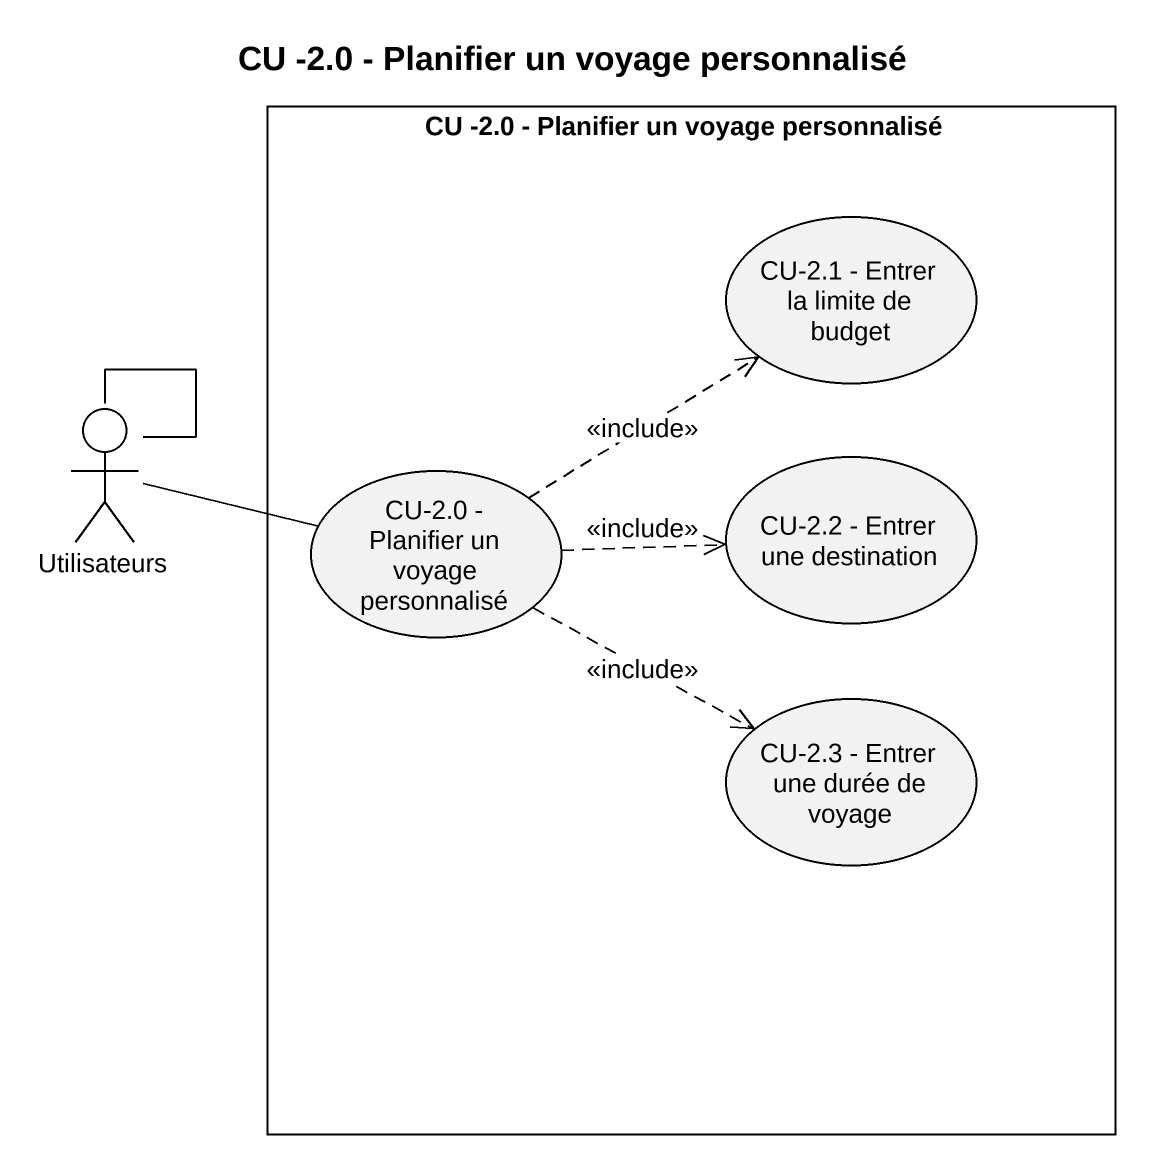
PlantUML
@startuml
title CU -2.0 - Planifier un voyage personnalisé
rectangle "CU -2.0 - Planifier un voyage personnalisé" as CU_2_0_Planifier_un_voyage {
  usecase "CU-2.1 - Entrer la limite de budget" as CU_2_1_Entrer_la_limite_de
  usecase "CU-2.0 - Planifier un voyage personnalisé" as CU_2_0_Planifier_un_voyage_2
  usecase "CU-2.2 - Entrer une destination" as CU_2_2_Entrer_une
  usecase "CU-2.3 - Entrer une durée de voyage" as CU_2_3_Entrer_une_durée_de
}
actor Utilisateurs
Utilisateurs -- Utilisateurs
Utilisateurs -right- CU_2_0_Planifier_un_voyage_2
CU_2_0_Planifier_un_voyage_2 .up.> CU_2_1_Entrer_la_limite_de : <<include>>
CU_2_0_Planifier_un_voyage_2 .right.> CU_2_2_Entrer_une : <<include>>
CU_2_0_Planifier_un_voyage_2 .right.> CU_2_3_Entrer_une_durée_de : <<include>>
@enduml
